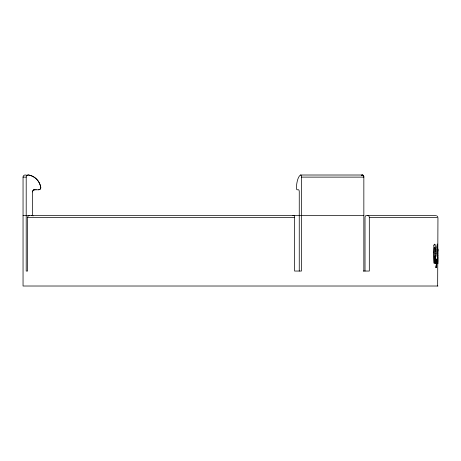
<?xml version="1.0" encoding="UTF-8"?>
<svg xmlns="http://www.w3.org/2000/svg" width="461" height="461" viewBox="0 0 461 461"><rect width="100%" height="100%" fill="white"/><g stroke="black" fill="none" stroke-linecap="round" stroke-linejoin="round"><path stroke-width="0.69" d="M26.675 175.249A14.971 14.971 0 0 0 25.545 175.013A2.138 2.138 0 0 0 23.05 177.122L23.05 286.016L437.95 286.016M32.518 215.437L32.518 191.914A2.138 2.103 -90 0 1 34.627 189.776A2.138 2.103 90 0 0 32.518 191.914M299.258 271.045L299.258 191.914A2.138 0.732 -90 0 0 298.526 189.776L297.126 189.776A2.138 0.732 -90 0 1 296.406 187.281A14.971 5.123 -90 0 1 300.601 175.013L362.242 175.013A2.138 1.377 90 0 1 363.844 177.122L363.844 271.045M300.601 175.013A2.138 0.732 -90 0 1 301.454 177.122L301.454 271.045L294.608 271.045L294.608 217.58A2.138 0.663 -90 0 0 293.945 215.437M368.276 215.523A2.138 1.429 -90 0 0 367.878 215.437A2.138 1.429 90 0 1 369.313 217.58L369.313 271.045L363.268 271.045M437.881 263.392L437.881 256.287A17.8 0.473 -90 0 0 437.869 255.048M437.656 286.016L437.95 217.58L369.313 217.58M437.766 255.394L437.766 256.258M435.023 254.893L435.023 255.302M434.181 252.144L434.193 256.967M437.76 257.515L437.76 257.1M435.622 256.005C435.806 259.284 434.533 269.829 434.977 258.281A19.166 3.221 90 0 0 435.034 255.913M433.421 252.161L433.887 245.58M437.552 258.137L437.408 260.672L437.212 258.569L436.901 258.932L437.005 262.015M437.195 249.159L437.391 247.205L437.558 250.784M437.72 252.824L437.766 251.464M436.919 247.35L436.849 249.787A9.122 0.957 90 0 0 436.838 251.078L436.884 253.204M437.743 252.294L437.875 254.23M437.103 245.148L437.305 244.226M437.501 263.467L437.443 263.652A7.474 0.559 88 0 1 437.305 263.692L437.27 263.652M435.34 267.668L436.135 267.668L436.308 263.392L435.282 263.392M434.181 244.566L434.614 244.146L435.017 244.572M437.714 249.211L437.887 251.401L437.887 249.505M23.05 177.122L26.202 177.122A2.138 2.103 -90 0 1 28.657 175.013A14.971 14.74 90 0 1 40.741 187.281A2.138 2.103 -90 0 1 38.661 189.776L33.653 189.776M301.454 177.122L363.844 177.122A2.138 1.377 -90 0 0 362.242 175.013A14.971 9.623 -90 0 0 361.551 175.238A14.971 9.623 90 0 1 362.242 175.013M23.05 215.437L363.844 215.437M435.812 215.437L366.449 215.437A2.138 1.429 90 0 0 365.02 217.58L365.02 271.045M26.202 177.122L26.202 271.045L27.608 271.045L27.585 217.58L294.608 217.58M437.541 249.505L437.944 249.505M435.282 259.716L436.538 259.716L436.538 262.344L435.743 262.344M437.944 263.392L437.143 263.392A5.791 0.449 88.7 0 0 437.27 263.68M435.242 266.153L436.037 266.153M436.561 215.592L437.766 216.791M437.155 263.266L437.178 263.352A4.403 0.386 89.6 0 1 436.993 262.171M437.086 255.93L437.114 256.172A5.849 0.565 89.9 0 1 436.844 253.394M434.896 248.179L434.821 247.62A1.844 0.334 -89.7 0 0 434.32 248.076L434.204 250.392A22.514 4.276 -90 0 0 434.147 252.138M437.731 248.168L437.766 251.02M435.616 251.395L435.265 245.592A4.904 0.836 -89.3 0 0 435.011 244.607M435.023 253.268L435.023 253.873M437.558 251.239L437.575 255.947A16.141 0.991 90 0 1 437.547 257.86M436.077 259.716L436.077 263.392M27.585 217.58A2.138 2.092 90 0 1 29.671 215.437M31.769 215.437A2.138 2.092 90 0 1 33.088 215.915M293.04 215.592A2.138 0.663 90 0 1 293.282 215.437A2.138 0.663 -90 0 0 293.104 215.523M437.114 256.287A5.152 0.403 89 0 0 437.385 256.858L437.184 250.974A7.411 0.651 90 0 1 437.178 249.124M437.812 260.252A6.437 0.473 88.5 0 1 437.506 263.79M437.783 257.607A10.453 0.542 89.9 0 1 437.754 259.992M437.748 252.38A25.424 1.037 -90 0 1 437.748 255.359M437.305 244.036A6.356 0.328 -89.9 0 1 437.61 248.779M436.976 246.768A5.964 0.484 -89.2 0 1 437.109 245.292M436.924 247.401A5.757 0.519 -89.7 0 1 436.965 246.681M434.971 248.041A10.782 1.879 -89.9 0 1 435.051 252.058M434.239 256.984A6.028 1.101 89.9 0 0 434.371 260.183C434.216 269.737 433.081 254.731 433.409 253.285A26.26 5.532 -90 0 1 433.455 252.173M435.708 251.331A26.531 4.005 90 0 1 435.714 256.051M433.893 245.627A4.858 0.887 -89 0 1 434.187 244.601M436.521 265.916A5.019 0.709 88.4 0 1 436.135 267.743M436.555 262.758A7.364 0.899 89.9 0 1 436.504 265.772M27.038 175.416A2.138 2.103 90 0 1 28.657 175.013A14.971 14.74 -90 0 1 40.741 187.281A2.138 2.103 90 0 1 38.661 189.776M36.183 189.719A2.138 2.138 0 0 1 35.704 189.776M437.575 255.313L437.558 255.636L437.575 255.313"/></g></svg>
